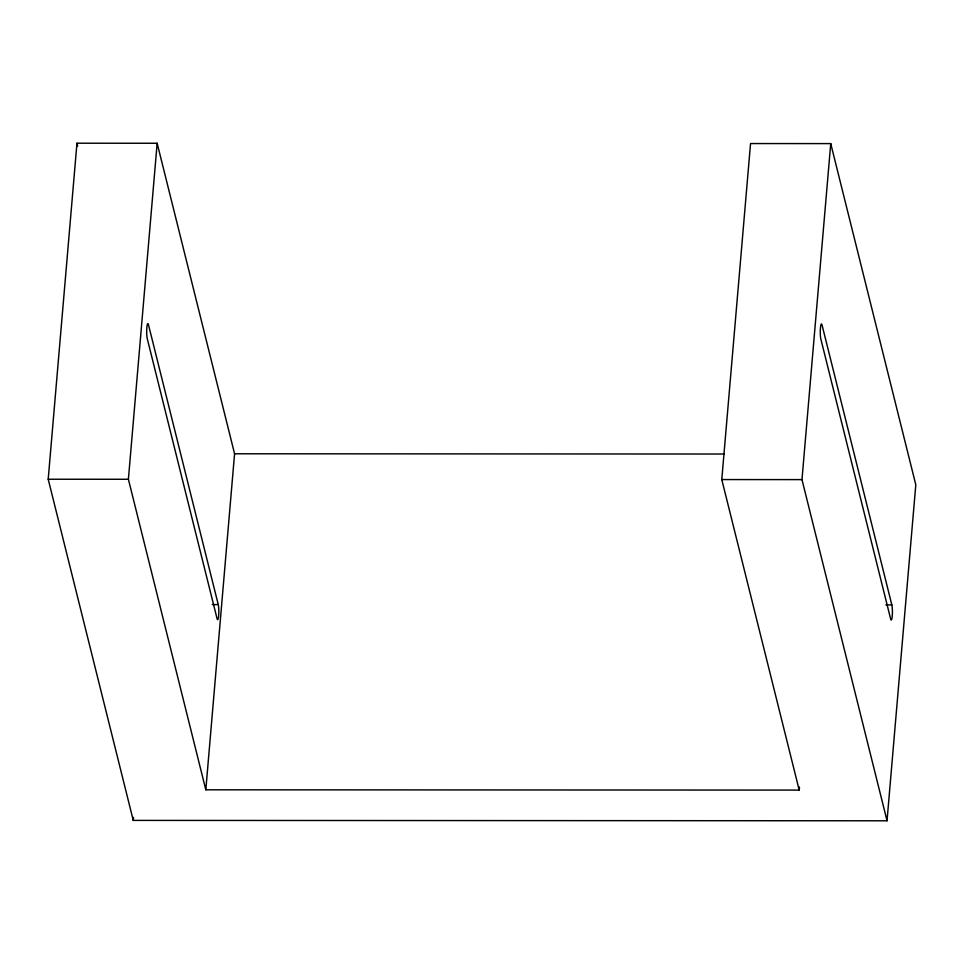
<?xml version="1.0" encoding="UTF-8"?>
<svg xmlns="http://www.w3.org/2000/svg" width="964" height="964" viewBox="0 0 964 964"><rect width="100%" height="100%" fill="white"/><g stroke="black" fill="none" stroke-linecap="round" stroke-linejoin="round"><path stroke-width="1.45" d="M799.204 790.094L721.783 479.566L750.546 143.552L830.739 143.6L915.8 484.772L887.037 820.786L133.261 820.4L48.2 479.228L76.963 143.214L157.156 143.262L234.577 453.779L205.814 789.805L799.204 790.094L799.469 787.094M205.814 789.805L128.393 479.277L157.156 143.262M133.261 820.4L133.526 817.4M887.037 820.786L801.976 479.614L830.739 143.6M234.577 453.779L724.048 454.032M48.2 479.228L128.393 479.277M721.783 479.566L801.976 479.614M212.309 604.573L218.25 604.573A8.11 1.181 -90 0 1 218.659 615.659A8.11 1.181 -90 0 1 217.045 618.575L147.263 338.689A8.11 1.181 -90 0 1 146.841 327.603A8.11 1.181 -90 0 1 148.468 324.699L218.25 604.573M885.892 604.91L891.833 604.91A8.11 1.181 -90 0 1 892.254 615.996A8.11 1.181 -90 0 1 890.628 618.912L820.846 339.039A8.11 1.181 -90 0 1 820.436 327.953A8.11 1.181 -90 0 1 822.051 325.037L891.833 604.91M76.963 143.214L77.686 146.13"/></g></svg>
